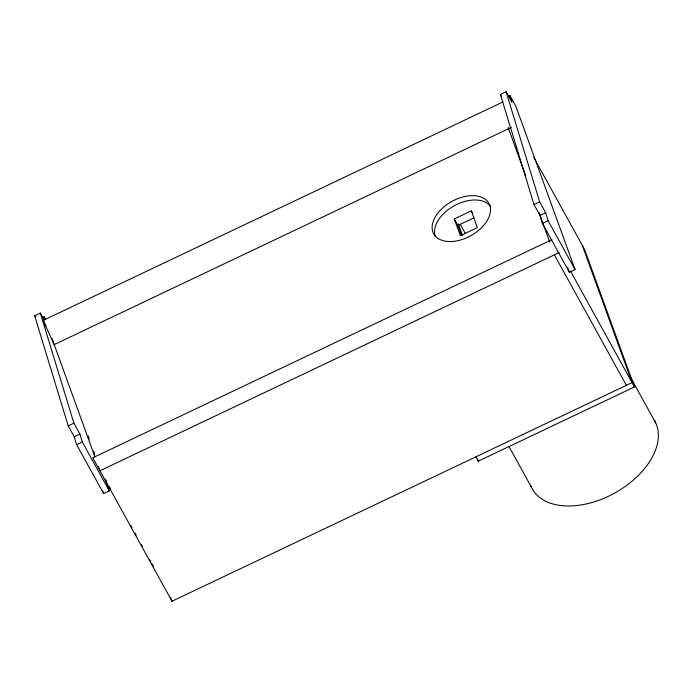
<?xml version="1.0" encoding="UTF-8"?>
<svg xmlns="http://www.w3.org/2000/svg" width="693" height="693" viewBox="0 0 693 693"><rect width="100%" height="100%" fill="white"/><g stroke="black" fill="none" stroke-linecap="round" stroke-linejoin="round"><path stroke-width="1.04" d="M105.249 479.712L109.295 490.869L103.612 493.563L76.637 444.689L74.22 436.781L68.226 425.909L34.65 315.765L40.333 313.071L44.274 320.192M509.883 95.461L515.861 106.28L575.06 269.56L569.377 272.254L542.394 223.38L539.986 215.471L533.991 204.6L500.415 94.465L506.098 91.762L512.014 102.443L509.883 95.461L507.995 96.362M42.23 317.671L44.127 316.77L45.617 319.473M511.365 127.382L54.21 344.603L43.009 320.487L503.092 101.88M471.301 210.889L477.347 227.59L460.308 235.689L454.253 218.988L471.301 210.889L472.834 213.678M461.399 235.299L457.839 225.476L473.934 217.836M68.226 425.909L73.9 423.206L40.333 313.071M533.991 204.6L539.665 201.906L506.098 91.762M74.22 436.781L79.903 434.078L73.9 423.206M539.986 215.471L545.668 212.768L539.665 201.906M76.637 444.689L82.311 441.987L79.903 434.078M542.394 223.38L548.076 220.677L545.668 212.768M551.905 239.648L92.793 457.787L171.985 601.238L632.068 382.631L582.285 245.331M559.095 252.607L99.957 470.772L98.493 466.727M475.866 456.852L478.257 461.174L634.459 386.954L584.675 249.653L533.749 157.406M500.415 94.465L501.403 96.24M34.65 315.765L35.638 317.55M548.076 220.677L575.06 269.56M630.154 376.611L655.76 422.999M570.486 271.067L634.459 386.954M554.365 254.859L626.385 385.325M460.23 224.263L465.419 233.671M454.253 218.988L457.839 225.476M508.913 446.405L531.384 487.11M43.009 320.487L46.084 326.048M105.397 479.348L106.445 481.245M109.572 486.91L110.62 488.808M130.968 525.675L132.017 527.564M135.144 533.238L136.192 535.126M141.407 544.585L142.455 546.474M149.757 559.71L150.805 561.599M151.845 563.496L153.413 566.328M82.311 441.987L109.295 490.869M567.697 267.619L569.377 272.254M508.134 127.356L525.796 176.065M539.041 212.595L549.705 242.022M458.281 223.822L462.621 235.767M477.52 459.138L478.257 461.174M170.634 597.531L171.985 601.238M88.124 435.871L89.232 438.92M93.642 451.091L94.75 454.14M51.888 338.193L94.932 456.912M102.512 490.523L103.612 493.563M44.127 316.77L45.036 319.759M435.299 236.417A31.531 19.586 -28.9 0 1 454.764 205.483A31.531 19.586 -28.9 0 1 490.696 206.687M654.313 420.261A70.01 43.486 -28.9 0 1 612.499 494.248A70.01 43.486 -28.9 0 1 530.595 485.204M452.936 241.415A31.531 19.586 -28.9 0 0 489.717 205.102A31.531 19.586 -28.9 0 0 441.285 209.277A31.531 19.586 -28.9 0 0 452.936 241.415"/></g></svg>
